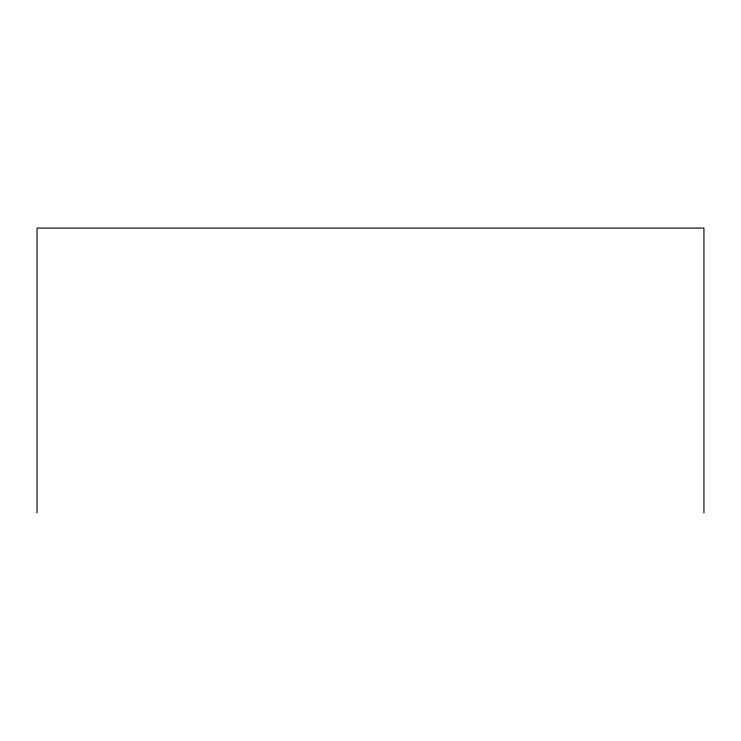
<?xml version="1.0" encoding="UTF-8"?>
<svg xmlns="http://www.w3.org/2000/svg" width="741" height="741" viewBox="0 0 741 741"><rect width="100%" height="100%" fill="white"/><g stroke="black" fill="none" stroke-linecap="round" stroke-linejoin="round"><path stroke-width="1.11" d="M703.95 512.92L703.95 228.08L37.05 228.08L37.05 512.92"/></g></svg>
